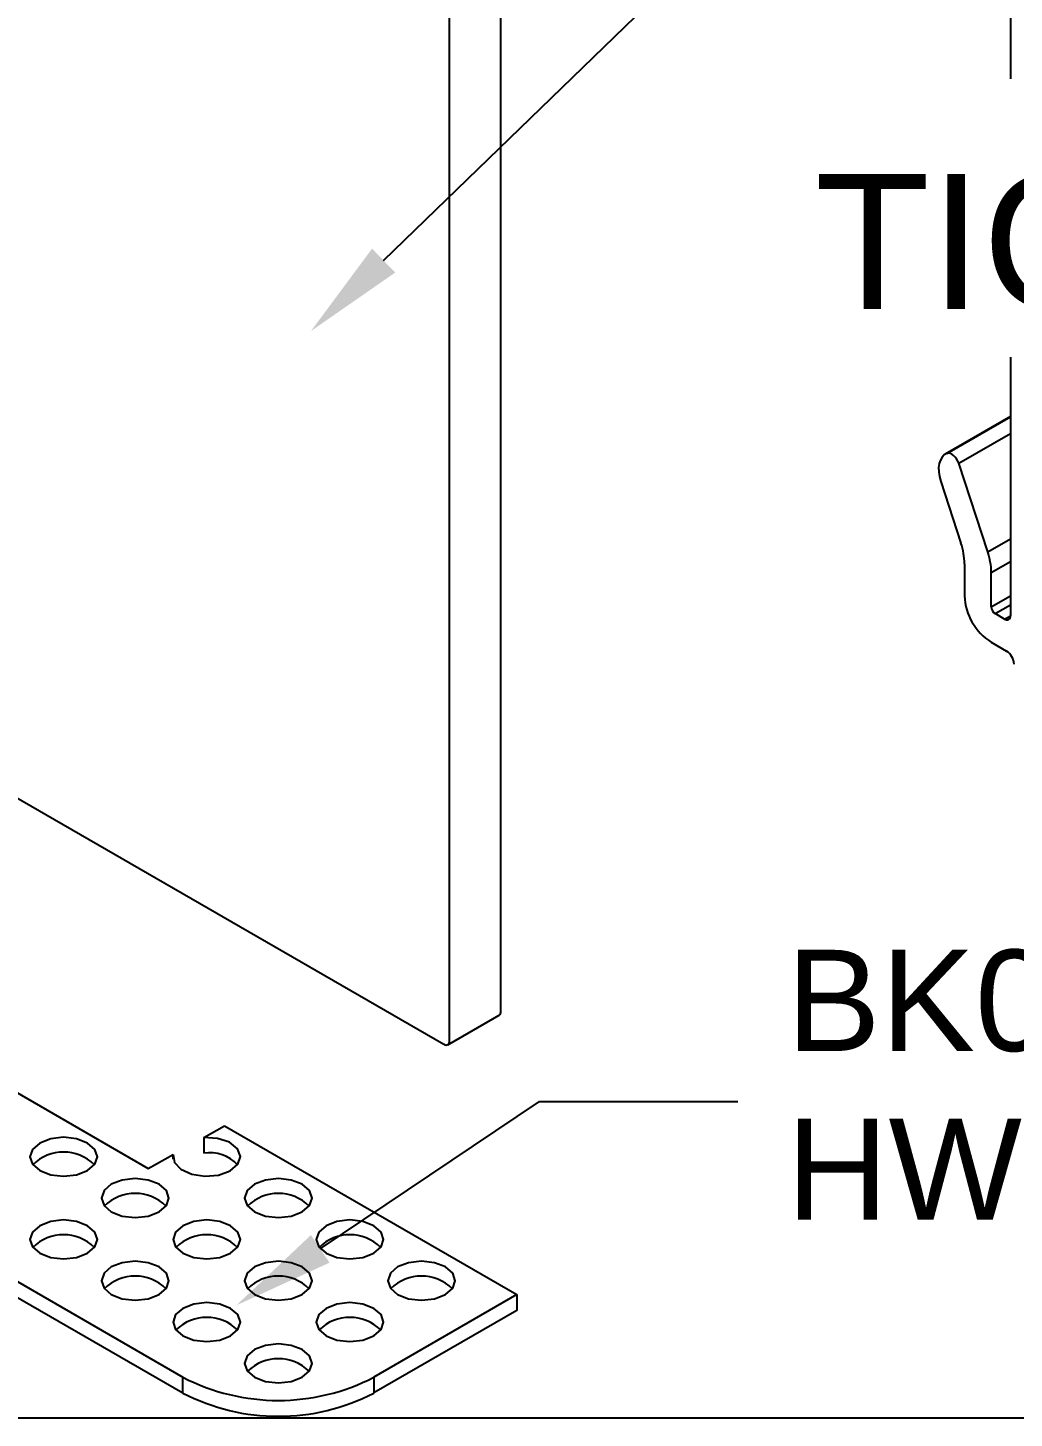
# Model space of a CAD drawing. Extents: x -0.01 to 8.01, y -6.95 to 0.
# Drawn here: x 3.009 to 4.836, y -6.942 to -4.367 of the extents above; entities that cross this region are included whole.
import ezdxf
from ezdxf import colors
from ezdxf.entities.mleader import LeaderData, LeaderLine
from ezdxf.math import Vec2, Vec3

# ---------------------------------------------------------------- set-up
doc = ezdxf.new("R2010")
doc.units = 0
doc.header["$LTSCALE"] = 0.5
doc.header["$MEASUREMENT"] = 0
for name, color, linetype in [('Brackets', 181, 'CONTINUOUS'), ('End Cap', 92, 'CONTINUOUS'), ('FAB DWG', 221, 'CONTINUOUS'), ('Housing', 150, 'CONTINUOUS')]:
    doc.layers.add(name, color=color, linetype=linetype)
doc.layers.add('Text-Unprinted', color=131, linetype='CONTINUOUS', plot=False)
doc.styles.add('LSAD_Standard', font='arial.ttf')

msp = doc.modelspace()

# ---------------------------------------------------------------- linework, layer by layer
at = {"layer": 'Brackets', "transparency": 16777216}
for p, q in [((0.1139, -5.0291), (3.2959, -6.866)), ((0.1139, -5.0584), (3.2959, -6.8953)), ((2.8915, -6.2831), (3.2316, -6.4794)), ((3.3347, -6.4219), (3.3732, -6.4004)), ((3.3732, -6.4004), (3.9146, -6.7129)), ((3.3347, -6.4219), (3.3347, -6.4512)), ((3.2316, -6.4794), (3.278, -6.4535)), ((3.278, -6.4622), (3.278, -6.4535)), ((3.9146, -6.7129), (3.6494, -6.866)), ((3.9146, -6.7129), (3.9146, -6.7423)), ((3.9146, -6.7423), (3.6494, -6.8953)), ((3.2959, -6.8953), (3.2959, -6.866)), ((3.6494, -6.866), (3.6494, -6.8953))]:
    msp.add_line(p, q, dxfattribs=at)
at = {"layer": 'Brackets', "transparency": 16777216, "flags": 128}
for points in [[(3.1191, -6.4323), (3.0988, -6.4245), (3.0749, -6.4217), (3.051, -6.4245), (3.0307, -6.4323), (3.0172, -6.444), (3.0124, -6.4578), (3.0172, -6.4716), (3.0307, -6.4833), (3.051, -6.4911), (3.0749, -6.4939), (3.0988, -6.4911), (3.1191, -6.4833), (3.1327, -6.4716), (3.1374, -6.4578), (3.1327, -6.444), (3.1191, -6.4323)], [(3.278, -6.4535), (3.2802, -6.4681), (3.2922, -6.481), (3.3122, -6.4901), (3.3368, -6.4938), (3.362, -6.4916), (3.3835, -6.4838), (3.3978, -6.4716), (3.4026, -6.4572), (3.397, -6.4429), (3.382, -6.431), (3.36, -6.4236), (3.3347, -6.4219)], [(3.2517, -6.5088), (3.2314, -6.501), (3.2075, -6.4983), (3.1836, -6.501), (3.1633, -6.5088), (3.1498, -6.5205), (3.145, -6.5344), (3.1498, -6.5482), (3.1633, -6.5599), (3.1836, -6.5677), (3.2075, -6.5704), (3.2314, -6.5677), (3.2517, -6.5599), (3.2652, -6.5482), (3.27, -6.5344), (3.2652, -6.5205), (3.2517, -6.5088)], [(3.5169, -6.5088), (3.4966, -6.501), (3.4727, -6.4983), (3.4487, -6.501), (3.4285, -6.5088), (3.4149, -6.5205), (3.4102, -6.5344), (3.4149, -6.5482), (3.4285, -6.5599), (3.4487, -6.5677), (3.4727, -6.5704), (3.4966, -6.5677), (3.5169, -6.5599), (3.5304, -6.5482), (3.5352, -6.5344), (3.5304, -6.5205), (3.5169, -6.5088)], [(3.1191, -6.5854), (3.0988, -6.5776), (3.0749, -6.5748), (3.051, -6.5776), (3.0307, -6.5854), (3.0172, -6.5971), (3.0124, -6.6109), (3.0172, -6.6247), (3.0307, -6.6364), (3.051, -6.6442), (3.0749, -6.647), (3.0988, -6.6442), (3.1191, -6.6364), (3.1327, -6.6247), (3.1374, -6.6109), (3.1327, -6.5971), (3.1191, -6.5854)], [(3.3843, -6.5854), (3.364, -6.5776), (3.3401, -6.5748), (3.3162, -6.5776), (3.2959, -6.5854), (3.2823, -6.5971), (3.2776, -6.6109), (3.2823, -6.6247), (3.2959, -6.6364), (3.3162, -6.6442), (3.3401, -6.647), (3.364, -6.6442), (3.3843, -6.6364), (3.3978, -6.6247), (3.4026, -6.6109), (3.3978, -6.5971), (3.3843, -6.5854)], [(3.6494, -6.5854), (3.6292, -6.5776), (3.6052, -6.5748), (3.5813, -6.5776), (3.5611, -6.5854), (3.5475, -6.5971), (3.5427, -6.6109), (3.5475, -6.6247), (3.5611, -6.6364), (3.5813, -6.6442), (3.6052, -6.647), (3.6292, -6.6442), (3.6494, -6.6364), (3.663, -6.6247), (3.6677, -6.6109), (3.663, -6.5971), (3.6494, -6.5854)], [(3.2517, -6.6619), (3.2314, -6.6541), (3.2075, -6.6513), (3.1836, -6.6541), (3.1633, -6.6619), (3.1498, -6.6736), (3.145, -6.6874), (3.1498, -6.7012), (3.1633, -6.7129), (3.1836, -6.7208), (3.2075, -6.7235), (3.2314, -6.7208), (3.2517, -6.7129), (3.2652, -6.7012), (3.27, -6.6874), (3.2652, -6.6736), (3.2517, -6.6619)], [(3.5169, -6.6619), (3.4966, -6.6541), (3.4727, -6.6513), (3.4487, -6.6541), (3.4285, -6.6619), (3.4149, -6.6736), (3.4102, -6.6874), (3.4149, -6.7012), (3.4285, -6.7129), (3.4487, -6.7208), (3.4727, -6.7235), (3.4966, -6.7208), (3.5169, -6.7129), (3.5304, -6.7012), (3.5352, -6.6874), (3.5304, -6.6736), (3.5169, -6.6619)], [(3.782, -6.6619), (3.7617, -6.6541), (3.7378, -6.6513), (3.7139, -6.6541), (3.6936, -6.6619), (3.6801, -6.6736), (3.6753, -6.6874), (3.6801, -6.7012), (3.6936, -6.7129), (3.7139, -6.7208), (3.7378, -6.7235), (3.7617, -6.7208), (3.782, -6.7129), (3.7956, -6.7012), (3.8003, -6.6874), (3.7956, -6.6736), (3.782, -6.6619)], [(3.3843, -6.7385), (3.364, -6.7306), (3.3401, -6.7279), (3.3162, -6.7306), (3.2959, -6.7385), (3.2823, -6.7502), (3.2776, -6.764), (3.2823, -6.7778), (3.2959, -6.7895), (3.3162, -6.7973), (3.3401, -6.8), (3.364, -6.7973), (3.3843, -6.7895), (3.3978, -6.7778), (3.4026, -6.764), (3.3978, -6.7502), (3.3843, -6.7385)], [(3.6494, -6.7385), (3.6292, -6.7306), (3.6052, -6.7279), (3.5813, -6.7306), (3.5611, -6.7385), (3.5475, -6.7502), (3.5427, -6.764), (3.5475, -6.7778), (3.5611, -6.7895), (3.5813, -6.7973), (3.6052, -6.8), (3.6292, -6.7973), (3.6494, -6.7895), (3.663, -6.7778), (3.6677, -6.764), (3.663, -6.7502), (3.6494, -6.7385)], [(3.5169, -6.815), (3.4966, -6.8072), (3.4727, -6.8044), (3.4487, -6.8072), (3.4285, -6.815), (3.4149, -6.8267), (3.4102, -6.8405), (3.4149, -6.8543), (3.4285, -6.866), (3.4487, -6.8738), (3.4727, -6.8766), (3.4966, -6.8738), (3.5169, -6.866), (3.5304, -6.8543), (3.5352, -6.8405), (3.5304, -6.8267), (3.5169, -6.815)]]:
    msp.add_lwpolyline(points, dxfattribs=at)
at = {"layer": 'Brackets', "transparency": 16777216}
for centre, radius, start, end in [((3.0749, -6.5308), 0.0817, 45.6215, 134.3785), ((3.3457, -6.5212), 0.0709, 43.4356, 98.9126), ((3.2075, -6.6074), 0.0817, 45.6215, 134.3785), ((3.4727, -6.6074), 0.0817, 45.6215, 134.3785), ((3.0749, -6.6839), 0.0817, 45.6215, 134.3785), ((3.3401, -6.6839), 0.0817, 45.6215, 134.3785), ((3.6052, -6.6839), 0.0817, 45.6215, 134.3785), ((3.2075, -6.7605), 0.0817, 45.6215, 134.3785), ((3.4727, -6.7605), 0.0817, 45.6215, 134.3785), ((3.7378, -6.7605), 0.0817, 45.6215, 134.3785), ((3.3401, -6.837), 0.0817, 45.6215, 134.3785), ((3.6052, -6.837), 0.0817, 45.6215, 134.3785), ((3.4727, -6.9135), 0.0817, 45.6215, 134.3785), ((3.4727, -6.5248), 0.3843, 242.6097, 297.3903), ((3.4727, -6.5542), 0.3843, 242.6097, 297.3903)]:
    msp.add_arc(centre, radius, start, end, dxfattribs=at)
at = {"layer": 'End Cap', "transparency": 16777216}
for p, q in [((3.8848, -6.1884), (3.8848, -2.9467)), ((3.7897, -6.2433), (3.7897, -3.0016)), ((2.7445, -5.6521), (3.7791, -6.2494)), ((3.7866, -6.2502), (3.8817, -6.1953))]:
    msp.add_line(p, q, dxfattribs=at)
for centre, radius, start, end in [((3.8777, -6.1893), 0.00719, 304.0564, 7.2558), ((3.7833, -6.2443), 0.00655, 230.7967, 9.214)]:
    msp.add_arc(centre, radius, start, end, dxfattribs=at)
at = {"layer": 'Housing', "transparency": 16777216}
for p, q in [((4.8285, -3.3844), (4.8285, -4.4609)), ((4.8285, -4.9767), (4.8285, -5.4557)), ((4.8285, -5.0868), (4.708, -5.1564)), ((4.7111, -5.155), (4.8285, -5.0872)), ((4.7329, -5.1733), (4.8285, -5.118)), ((4.7865, -5.3371), (4.7329, -5.1733)), ((4.6996, -5.2069), (4.737, -5.3212)), ((4.7865, -5.3371), (4.8285, -5.3129)), ((4.7932, -5.3754), (4.8285, -5.355)), ((4.7437, -5.3595), (4.7437, -5.419)), ((4.7932, -5.4394), (4.7932, -5.3754)), ((4.7932, -5.4394), (4.8285, -5.419)), ((4.8002, -5.4517), (4.8285, -5.4353)), ((4.8179, -5.4619), (4.8002, -5.4517)), ((4.8179, -5.4619), (4.8285, -5.4557)), ((4.7932, -5.5047), (4.8214, -5.5211))]:
    msp.add_line(p, q, dxfattribs=at)
at = {"layer": 'Housing', "transparency": 16777216, "flags": 128}
for points in [[(4.7111, -5.155), (4.7061, -5.1577), (4.7019, -5.1618), (4.6988, -5.1672), (4.6967, -5.1737), (4.6957, -5.1811), (4.6959, -5.1892), (4.6972, -5.1979), (4.6996, -5.2069)], [(4.7329, -5.1733), (4.7312, -5.1691), (4.7289, -5.1652), (4.7262, -5.1616), (4.7232, -5.1586), (4.72, -5.1564), (4.7168, -5.155), (4.7138, -5.1545), (4.7111, -5.155)]]:
    msp.add_lwpolyline(points, dxfattribs=at)
at = {"layer": 'Housing', "transparency": 16777216}
for centre, radius, start, end in [((4.619, -5.3613), 0.1247, 0.8303, 18.7806), ((4.6685, -5.3772), 0.1247, 0.8303, 18.7806), ((4.8511, -5.4141), 0.1076, 182.6055, 237.3944), ((4.8085, -5.4387), 0.0154, 182.6055, 237.3945), ((4.822, -5.4568), 0.00655, 230.7967, 9.214), ((4.8049, -5.547), 0.0307, 2.6055, 57.3945)]:
    msp.add_arc(centre, radius, start, end, dxfattribs=at)
at = {"layer": 'Text-Unprinted', "ltscale": 0.5, "transparency": 16777216}
msp.add_lwpolyline([(0, 0), (6.7639, 0), (6.7639, -6.942), (0, -6.942)], close=True, dxfattribs=at)

# ---------------------------------------------------------------- texts
at = {"layer": 'FAB DWG', "transparency": 16777216, "insert": (5.4849, -4.5558), "char_height": 0.25, "attachment_point": 5, "style": 'LSAD_Standard'}
msp.add_mtext_dynamic_manual_height_columns('\\A1;MAKE TIGHT SEAL', width=2.034107, gutter_width=16.875, heights=[0], dxfattribs=at)

# ---------------------------------------------------------------- leaders
at = {"layer": 'FAB DWG', "ltscale": 0.5, "transparency": 16777216}
ml = msp.add_multileader_mtext('Standard', dxfattribs=at)
ml.set_content('\\A1;EP00432', color=256, style='LSAD_Standard')
ml.set_leader_properties()
ml.build(insert=Vec2(0, 0))
ml.multileader.update_dxf_attribs({"text_left_attachment_type": 2, "dogleg_length": 0.36, "arrow_head_size": 0.1875})
ctx = ml.context
ctx.base_point, ctx.char_height, ctx.arrow_head_size, ctx.landing_gap_size, ctx.plane_origin = Vec3(5.5693, -3.2229), 0.1875, 0.1875, 0.09, Vec3(2.2709, 10.3549)
ctx.left_attachment = 2
notes = []
notes.append((ctx, [(0, (1, 1, 0), (5.2921, -3.2229), (1, 0), 0.2772, [(0, [(3.5331, -4.9283)], 0, [])])]))
ctx.mtext.insert, ctx.mtext.width, ctx.mtext.defined_height, ctx.mtext.flow_direction = Vec3(5.6593, -3.1271), 2.351815, 0.6491, 5
ml = msp.add_multileader_mtext('Standard', dxfattribs=at)
ml.set_content('\\A1;BK01245 (x1)\\PHW63214 (x2)', color=256, style='LSAD_Standard')
ml.set_leader_properties()
ml.build(insert=Vec2(0, 0))
ml.multileader.update_dxf_attribs({"text_left_attachment_type": 2, "dogleg_length": 0.36, "arrow_head_size": 0.1875})
ctx = ml.context
ctx.base_point, ctx.char_height, ctx.arrow_head_size, ctx.landing_gap_size, ctx.plane_origin = Vec3(4.3236, -6.3551), 0.1875, 0.1875, 0.09, Vec3(2.1477, 9.3532)
ctx.left_attachment = 2
notes.append((ctx, [(0, (1, 1, 0), (3.9564, -6.3551), (1, 0), 0.3672, [(0, [(3.3947, -6.733)], 0, [])])]))
ctx.mtext.insert, ctx.mtext.width, ctx.mtext.defined_height, ctx.mtext.flow_direction = Vec3(4.4136, -6.0743), 2.351815, 0.6491, 5
for ctx, leaders in notes:
    for number, flags, end, landing, length, lines in leaders:
        leader = LeaderData()
        leader.index, (leader.has_last_leader_line, leader.has_dogleg_vector, leader.attachment_direction) = number, flags
        leader.last_leader_point, leader.dogleg_vector, leader.dogleg_length = Vec3(end), Vec3(landing), length
        for number, points, colour, breaks in lines:
            line = LeaderLine()
            line.index, line.vertices, line.color, line.breaks = number, Vec3.list(points), colors.encode_raw_color(colour), breaks
            leader.lines.append(line)
        ctx.leaders.append(leader)

doc.saveas('drawing.dxf')
